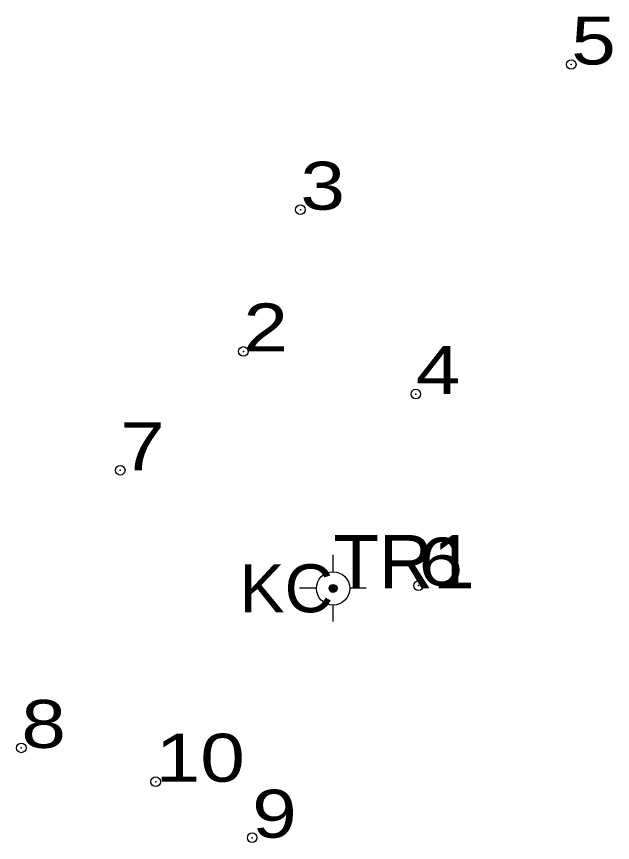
# Model space of a CAD drawing. Header units: metres. Extents: x 532174 to 552144, y 1836538 to 1851588.
# Drawn here: x 537277.86 to 537300.22, y 1837336.72 to 1837367.72 of the extents above; entities that cross this region are included whole.
import ezdxf
from ezdxf.enums import TextEntityAlignment as Align

# ---------------------------------------------------------------- set-up
doc = ezdxf.new("R2010")
doc.units = ezdxf.units.M
doc.header["$LTSCALE"] = 0.72
doc.header["$PDMODE"] = 32
doc.header["$PDSIZE"] = 0.36
doc.layers.add('12', color=7, linetype='Continuous')
doc.layers.add('9', color=7, linetype='Continuous')
doc.layers.add('7', color=7, linetype='Continuous', lineweight=13)

msp = doc.modelspace()

# ---------------------------------------------------------------- hatches: boundary and pattern name
at = {"layer": '7'}
msp.add_hatch(color=256, dxfattribs=at).paths.add_polyline_path([(537289.7355, 1837346.1065, 1), (537289.7355, 1837346.4065, 1)])

# ---------------------------------------------------------------- linework, layer by layer
for p, q in [((537289.74, 1837346.88), (537289.74, 1837347.51)), ((537289.11, 1837346.26), (537288.48, 1837346.26)), ((537290.98, 1837346.26), (537290.36, 1837346.26)), ((537289.74, 1837345.01), (537289.74, 1837345.63))]:
    msp.add_line(p, q, dxfattribs=at)
for radius in [0.625, 0.15]:
    msp.add_circle((537289.7355, 1837346.2565), radius, dxfattribs=at)
for p in [(537298.67, 1837365.92), (537288.51, 1837360.47), (537286.37, 1837355.15), (537292.84, 1837353.55), (537281.75, 1837350.69), (537292.94, 1837346.36), (537278.04, 1837340.27), (537283.08, 1837339), (537286.7, 1837336.9)]:
    msp.add_point(p, dxfattribs=at)

# ---------------------------------------------------------------- texts
at = {"layer": '12', "width": 1.25}
for s, p in [('5', (537298.67, 1837365.92)), ('3', (537288.51, 1837360.47)), ('2', (537286.37, 1837355.15)), ('4', (537292.84, 1837353.55)), ('7', (537281.75, 1837350.69)), ('6', (537292.94, 1837346.36)), ('8', (537278.04, 1837340.27)), ('10', (537283.08, 1837339)), ('9', (537286.7, 1837336.9))]:
    msp.add_text(s, height=1.8, dxfattribs=at).set_placement(p)
at = {"layer": '7', "width": 1.05}
msp.add_text('TR1', height=2, dxfattribs=at).set_placement((537289.74, 1837346.26))
at = {"layer": '9', "width": 1.05}
msp.add_text('KC', height=1.8, dxfattribs=at).set_placement((537289.74, 1837345.36), align=Align.RIGHT)

doc.saveas('drawing.dxf')
